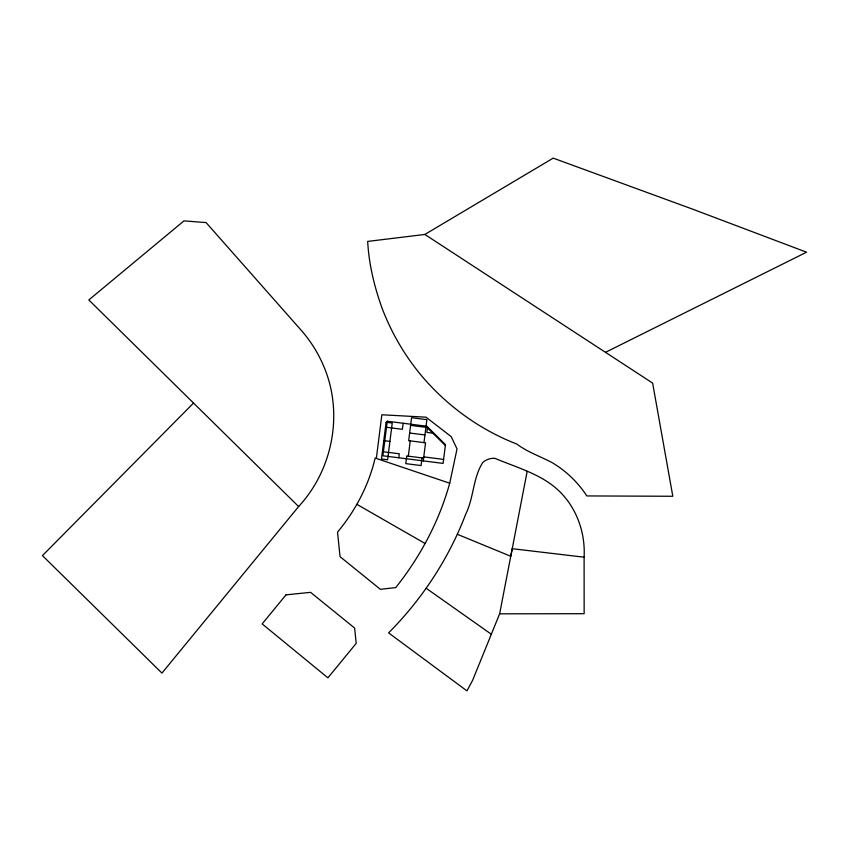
<?xml version="1.0" encoding="UTF-8"?>
<svg xmlns="http://www.w3.org/2000/svg" width="849" height="849" viewBox="0 0 849 849"><rect width="100%" height="100%" fill="white"/><g stroke="black" fill="none" stroke-linecap="round" stroke-linejoin="round"><path stroke-width="1.27" d="M376.34 458.449L381.859 414.768L426.018 417.177L451.201 436.63L457.027 448.909L449.715 483.219C439.198 521.233 420.255 556.817 395.719 587.604L380.384 589.323L340.035 556.657L337.531 532.09C355.466 510.684 368.774 485.299 375.141 458.046L449.715 483.219M398.775 457.791L399.285 453.791L383.398 451.774M403.148 423.258L402.384 429.297L386.497 427.291M408.316 456.178L410.247 440.864M422.038 457.908L421.072 465.56L405.769 463.628L406.735 455.977L423.619 458.11M423.98 442.605L426.877 419.65L411.574 417.708L408.666 440.673L425.551 442.807L423.269 460.88M427.44 427.843L426.867 432.396L432.82 433.149M527.155 471.439L499.637 613.827L472.575 680.41L466.929 690.863L388.598 632.887C422.07 599.235 448.792 558.621 465.73 514.165C473.827 497.843 472.935 477.679 482.816 462.461C486.148 459.532 490.478 457.951 494.914 458.322C517.593 467.979 543.402 474.549 561.093 493.004C577.447 509.984 585.396 533.819 584.112 557.209L584.144 613.7L499.637 613.827M298.625 506.545C332.999 469.486 343.771 412.646 323.618 366.036A130.513 130.513 0 0 0 301.066 330.123L206.063 222.576L183.978 220.878L88.827 299.952L298.625 506.545L161.947 673.098L42.45 555.607L193.54 403.063M424.85 234.451L652.637 383.101L672.811 496.272L586.829 495.933C578.052 482.487 566.283 471.089 552.487 462.854C540.59 456.444 527.675 452.23 516.754 444.006C479.94 429.796 447.115 405.96 421.635 375.884A236.722 236.722 0 0 1 382.018 308.038C374.335 286.601 368.891 264.209 367.681 241.424L424.85 234.451L553.208 158.137L692.773 209.215L806.55 252.195L605.486 352.335M584.112 557.209L512.223 548.687L510.769 556.286L457.399 534.318M410.608 425.37L425.911 427.302M409.642 433.022L424.946 434.953M383.801 440.631L389.914 441.406M423.768 456.879L443.603 459.394M356.845 504.327L425.094 543.509M426.113 588.219L491.338 634.245M425.689 426.102L445.364 445.523M386.115 422.271L381.477 459.001L387.6 459.776L392.238 423.046L386.115 422.271M387.261 421.242L382.888 455.775L443.104 463.395L445.47 444.653L426.824 426.251L387.261 421.242M286.007 594.852L262.161 623.909L327.905 677.842L356.198 643.383L354.627 628.048L310.564 592.347L286.007 594.852"/></g></svg>
